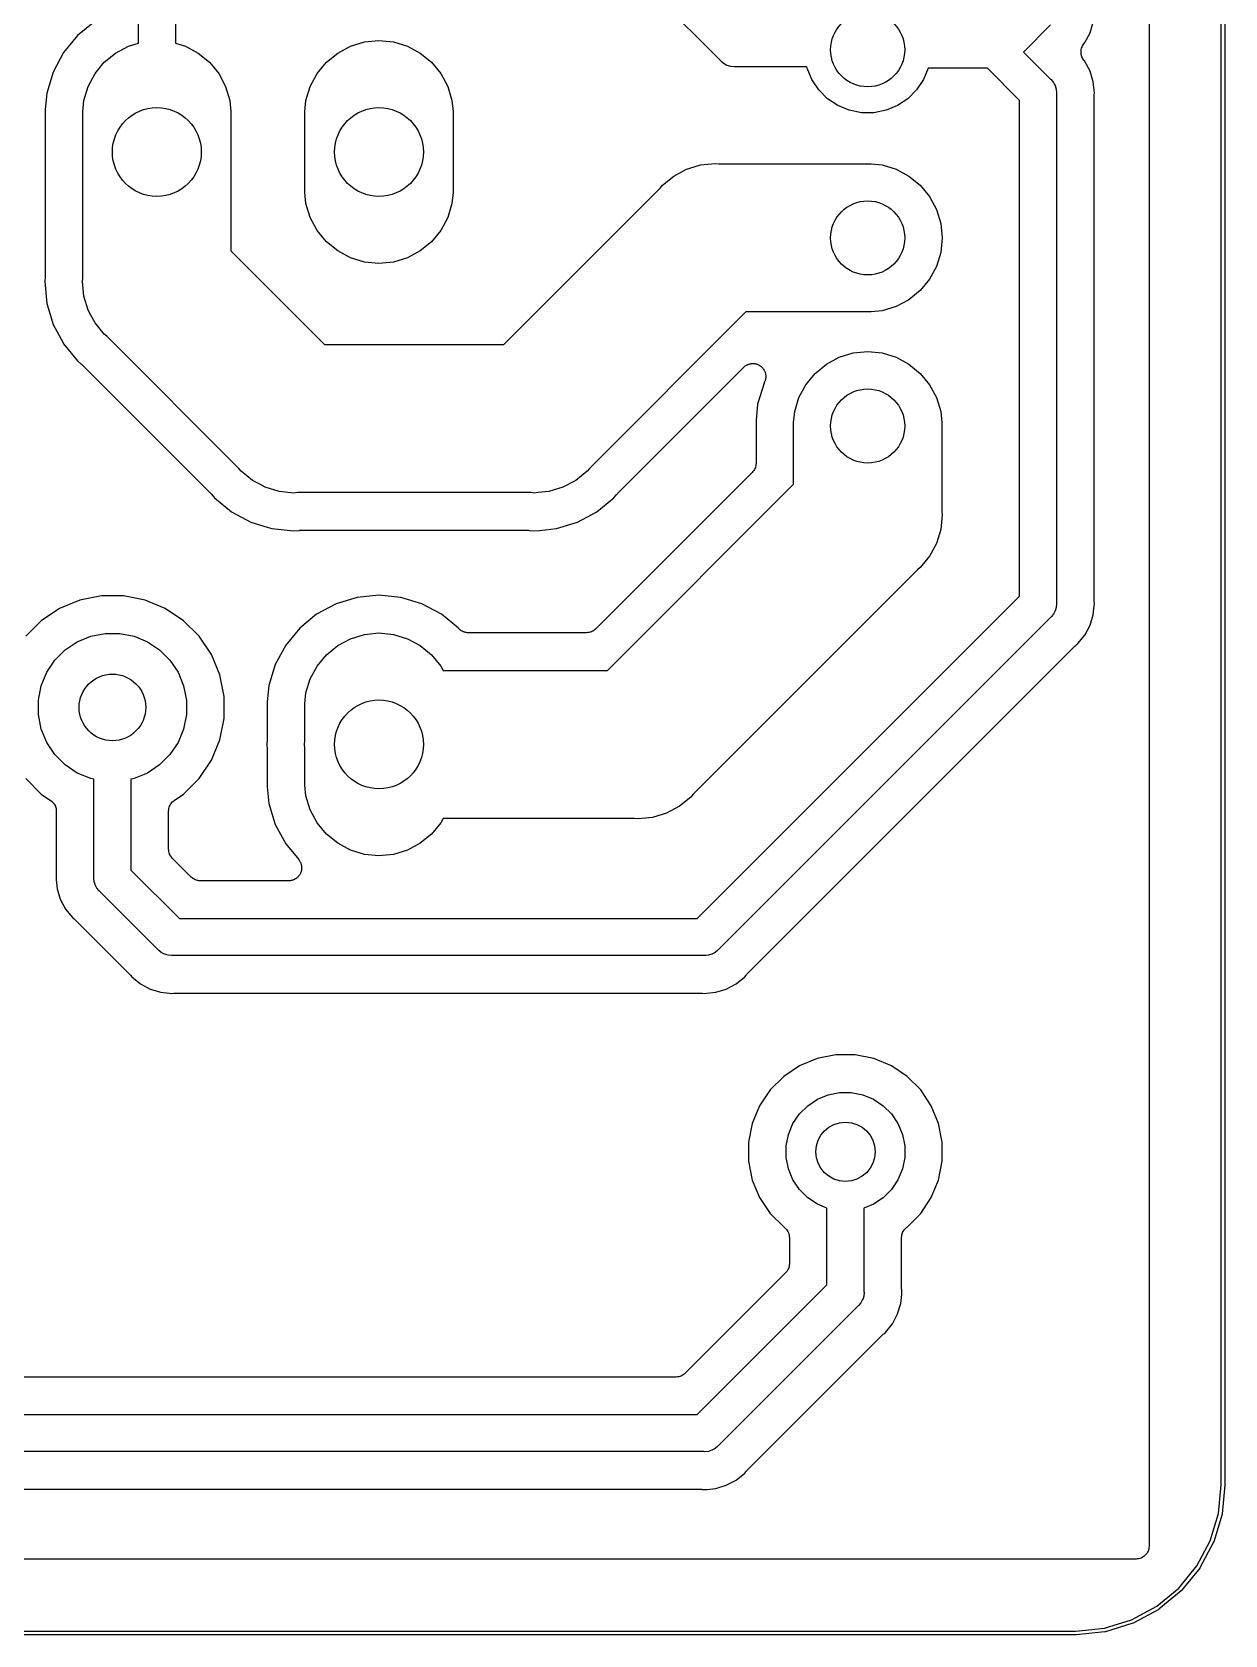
# Model space of a CAD drawing. Extents: x 93 to 144, y -123 to -68.
# Drawn here: x 127.91 to 144.03, y -123.03 to -101.38 of the extents above; entities that cross this region are included whole.
import ezdxf

# ---------------------------------------------------------------- set-up
doc = ezdxf.new("R2010")
doc.units = 0
doc.layers.add('BLACK', color=7, linetype='CONTINUOUS')

msp = doc.modelspace()

# ---------------------------------------------------------------- linework, layer by layer
at = {"layer": 'BLACK', "linetype": 'CONTINUOUS'}
for p, q in [((143, -69.175), (143, -121.825)), ((143.975, -120.999), (143.975, -70.0001)), ((144.025, -69.9988), (144.025, -121.001)), ((137.215, -101.768), (134.432, -98.9855)), ((129.35, -101.531), (129.35, -100.362)), ((129.85, -100.454), (129.85, -101.531)), ((128.761, -101.238), (128.529, -101.429)), ((141.668, -101.285), (141.304, -101.65)), ((142.204, -101.391), (142.247, -101.249)), ((128.529, -101.429), (128.34, -101.658)), ((132.404, -101.514), (132.6, -101.495)), ((132.6, -101.495), (132.796, -101.514)), ((142.133, -101.523), (142.204, -101.391)), ((128.34, -101.658), (128.2, -101.92)), ((128.889, -101.789), (129.042, -101.665)), ((129.042, -101.665), (129.215, -101.572)), ((129.215, -101.572), (129.35, -101.531)), ((129.85, -101.531), (129.985, -101.572)), ((129.985, -101.572), (130.158, -101.665)), ((130.158, -101.665), (130.311, -101.789)), ((131.889, -101.789), (132.042, -101.665)), ((132.042, -101.665), (132.215, -101.572)), ((132.215, -101.572), (132.404, -101.514)), ((132.796, -101.514), (132.985, -101.572)), ((132.985, -101.572), (133.158, -101.665)), ((133.158, -101.665), (133.311, -101.789)), ((141.304, -101.65), (141.668, -102.015)), ((142.081, -101.649), (142.081, -101.632)), ((142.081, -101.632), (142.082, -101.632)), ((142.081, -101.665), (142.081, -101.649)), ((142.081, -101.666), (142.081, -101.665)), ((142.081, -101.667), (142.081, -101.666)), ((142.085, -101.683), (142.081, -101.667)), ((142.082, -101.631), (142.085, -101.615)), ((142.082, -101.632), (142.082, -101.631)), ((142.085, -101.615), (142.088, -101.599)), ((142.088, -101.699), (142.085, -101.683)), ((142.088, -101.599), (142.088, -101.598)), ((142.088, -101.598), (142.089, -101.598)), ((142.088, -101.7), (142.088, -101.699)), ((142.088, -101.699), (142.088, -101.699)), ((142.094, -101.715), (142.088, -101.7)), ((142.089, -101.598), (142.095, -101.583)), ((142.1, -101.73), (142.094, -101.715)), ((142.095, -101.583), (142.101, -101.567)), ((142.101, -101.567), (142.102, -101.567)), ((142.102, -101.566), (142.111, -101.553)), ((142.102, -101.567), (142.102, -101.566)), ((142.111, -101.553), (142.12, -101.539)), ((142.12, -101.539), (142.133, -101.523)), ((128.2, -101.92), (128.114, -102.204)), ((128.672, -102.115), (128.765, -101.942)), ((128.765, -101.942), (128.889, -101.789)), ((130.311, -101.789), (130.435, -101.942)), ((130.435, -101.942), (130.528, -102.115)), ((131.672, -102.115), (131.765, -101.942)), ((131.765, -101.942), (131.889, -101.789)), ((133.311, -101.789), (133.435, -101.942)), ((133.435, -101.942), (133.528, -102.115)), ((137.222, -101.778), (137.215, -101.768)), ((137.26, -101.809), (137.222, -101.778)), ((137.3, -101.83), (137.26, -101.809)), ((137.304, -101.832), (137.3, -101.83)), ((137.351, -101.846), (137.304, -101.832)), ((137.4, -101.851), (137.351, -101.846)), ((137.412, -101.85), (137.4, -101.851)), ((138.379, -101.85), (137.412, -101.85)), ((138.383, -101.868), (138.379, -101.85)), ((138.447, -102.023), (138.383, -101.868)), ((140.016, -101.87), (139.953, -102.023)), ((140.816, -101.87), (140.016, -101.87)), ((141.25, -102.304), (140.816, -101.87)), ((142.101, -101.731), (142.1, -101.73)), ((142.101, -101.732), (142.101, -101.731)), ((142.11, -101.745), (142.101, -101.732)), ((142.119, -101.759), (142.11, -101.745)), ((142.12, -101.76), (142.119, -101.759)), ((142.12, -101.761), (142.12, -101.76)), ((142.12, -101.76), (142.12, -101.76)), ((142.12, -101.76), (142.12, -101.76)), ((142.131, -101.773), (142.12, -101.761)), ((142.131, -101.774), (142.131, -101.773)), ((142.133, -101.777), (142.131, -101.774)), ((142.204, -101.909), (142.133, -101.777)), ((142.247, -102.051), (142.204, -101.909)), ((128.614, -102.304), (128.672, -102.115)), ((130.528, -102.115), (130.586, -102.304)), ((131.614, -102.304), (131.672, -102.115)), ((133.528, -102.115), (133.586, -102.304)), ((138.54, -102.162), (138.447, -102.023)), ((138.658, -102.28), (138.54, -102.162)), ((139.86, -102.162), (139.742, -102.28)), ((139.953, -102.023), (139.86, -102.162)), ((141.668, -102.015), (141.678, -102.022)), ((141.678, -102.022), (141.709, -102.06)), ((141.709, -102.06), (141.723, -102.087)), ((141.723, -102.087), (141.732, -102.104)), ((141.732, -102.104), (141.746, -102.151)), ((141.746, -102.151), (141.751, -102.2)), ((142.258, -102.165), (142.247, -102.051)), ((128.114, -102.204), (128.092, -102.426)), ((128.6, -102.451), (128.614, -102.304)), ((130.586, -102.304), (130.6, -102.451)), ((131.6, -102.451), (131.614, -102.304)), ((133.586, -102.304), (133.6, -102.451)), ((138.797, -102.373), (138.658, -102.28)), ((138.952, -102.437), (138.797, -102.373)), ((139.603, -102.373), (139.448, -102.437)), ((139.742, -102.28), (139.603, -102.373)), ((141.25, -108.996), (141.25, -102.304)), ((141.751, -102.2), (141.75, -102.212)), ((141.75, -102.212), (141.75, -109.088)), ((142.262, -102.2), (142.258, -102.165)), ((142.258, -102.243), (142.259, -102.236)), ((142.258, -102.246), (142.258, -102.243)), ((142.258, -109.054), (142.258, -102.246)), ((142.259, -102.229), (142.262, -102.2)), ((142.259, -102.236), (142.259, -102.229)), ((128.092, -102.426), (128.092, -104.667)), ((128.6, -102.951), (128.6, -102.451)), ((130.6, -102.451), (130.6, -104.336)), ((131.6, -103.549), (131.6, -102.451)), ((133.6, -102.451), (133.6, -103.549)), ((139.116, -102.47), (138.952, -102.437)), ((139.284, -102.47), (139.116, -102.47)), ((139.448, -102.437), (139.284, -102.47)), ((128.6, -104.701), (128.6, -102.951)), ((128.6, -102.951), (128.6, -102.951)), ((136.582, -103.325), (136.755, -103.232)), ((136.755, -103.232), (136.797, -103.219)), ((136.797, -103.219), (136.944, -103.174)), ((136.944, -103.174), (137.14, -103.155)), ((137.14, -103.155), (137.189, -103.16)), ((137.189, -103.16), (139.249, -103.16)), ((139.249, -103.16), (139.396, -103.174)), ((139.396, -103.174), (139.585, -103.232)), ((139.585, -103.232), (139.758, -103.325)), ((136.398, -103.488), (136.429, -103.449)), ((136.429, -103.449), (136.582, -103.325)), ((139.758, -103.325), (139.911, -103.449)), ((139.911, -103.449), (140.035, -103.602)), ((131.614, -103.696), (131.6, -103.549)), ((133.6, -103.549), (133.586, -103.696)), ((134.286, -105.6), (136.398, -103.488)), ((140.035, -103.602), (140.128, -103.775)), ((131.672, -103.885), (131.614, -103.696)), ((131.765, -104.058), (131.672, -103.885)), ((133.528, -103.885), (133.435, -104.058)), ((133.586, -103.696), (133.528, -103.885)), ((140.128, -103.775), (140.186, -103.964)), ((131.889, -104.211), (131.765, -104.058)), ((133.435, -104.058), (133.311, -104.211)), ((140.186, -103.964), (140.205, -104.16)), ((132.042, -104.335), (131.889, -104.211)), ((133.311, -104.211), (133.158, -104.335)), ((140.205, -104.16), (140.186, -104.356)), ((130.6, -104.336), (131.864, -105.6)), ((132.215, -104.428), (132.042, -104.335)), ((132.404, -104.486), (132.215, -104.428)), ((132.6, -104.505), (132.404, -104.486)), ((132.796, -104.486), (132.6, -104.505)), ((132.985, -104.428), (132.796, -104.486)), ((133.158, -104.335), (132.985, -104.428)), ((140.186, -104.356), (140.128, -104.545)), ((128.091, -104.684), (128.085, -104.75)), ((128.085, -104.75), (128.114, -105.046)), ((128.092, -104.67), (128.091, -104.677)), ((128.091, -104.677), (128.091, -104.684)), ((128.092, -104.667), (128.092, -104.67)), ((128.595, -104.75), (128.6, -104.701)), ((128.614, -104.946), (128.595, -104.75)), ((140.035, -104.718), (139.911, -104.871)), ((140.128, -104.545), (140.035, -104.718)), ((128.672, -105.135), (128.614, -104.946)), ((139.911, -104.871), (139.758, -104.995)), ((128.114, -105.046), (128.2, -105.33)), ((128.708, -105.203), (128.672, -105.135)), ((137.554, -105.16), (135.442, -107.272)), ((139.249, -105.16), (137.554, -105.16)), ((139.396, -105.146), (139.249, -105.16)), ((139.585, -105.088), (139.396, -105.146)), ((139.758, -104.995), (139.585, -105.088)), ((128.2, -105.33), (128.333, -105.578)), ((128.765, -105.308), (128.708, -105.203)), ((128.889, -105.461), (128.765, -105.308)), ((128.333, -105.578), (128.34, -105.592)), ((128.34, -105.592), (128.529, -105.821)), ((128.928, -105.492), (128.889, -105.461)), ((130.708, -107.272), (128.928, -105.492)), ((131.864, -105.6), (134.286, -105.6)), ((128.529, -105.821), (128.579, -105.863)), ((138.642, -105.865), (138.815, -105.772)), ((138.815, -105.772), (139.004, -105.714)), ((139.004, -105.714), (139.2, -105.695)), ((139.2, -105.695), (139.396, -105.714)), ((139.396, -105.714), (139.585, -105.772)), ((139.585, -105.772), (139.758, -105.865)), ((128.579, -105.863), (128.581, -105.865)), ((128.581, -105.865), (128.586, -105.87)), ((128.586, -105.87), (128.592, -105.875)), ((128.592, -105.875), (130.325, -107.608)), ((135.825, -107.608), (137.526, -105.907)), ((137.526, -105.907), (137.527, -105.905)), ((137.527, -105.905), (137.534, -105.9)), ((137.534, -105.9), (137.54, -105.894)), ((137.54, -105.894), (137.547, -105.889)), ((137.547, -105.889), (137.554, -105.884)), ((137.554, -105.884), (137.562, -105.88)), ((137.562, -105.88), (137.569, -105.875)), ((137.569, -105.875), (137.577, -105.872)), ((137.577, -105.872), (137.584, -105.868)), ((137.584, -105.868), (137.593, -105.866)), ((137.593, -105.866), (137.6, -105.863)), ((137.6, -105.863), (137.609, -105.861)), ((137.609, -105.861), (137.617, -105.859)), ((137.617, -105.859), (137.626, -105.858)), ((137.626, -105.858), (137.634, -105.856)), ((137.634, -105.856), (137.643, -105.856)), ((137.643, -105.856), (137.651, -105.856)), ((137.651, -105.856), (137.66, -105.857)), ((137.66, -105.857), (137.668, -105.857)), ((137.668, -105.857), (137.677, -105.858)), ((137.677, -105.858), (137.685, -105.859)), ((137.685, -105.859), (137.693, -105.862)), ((137.693, -105.862), (137.702, -105.864)), ((137.702, -105.864), (137.71, -105.867)), ((137.71, -105.867), (137.718, -105.87)), ((137.718, -105.87), (137.725, -105.874)), ((137.725, -105.874), (137.733, -105.877)), ((137.733, -105.877), (137.74, -105.882)), ((137.74, -105.882), (137.748, -105.886)), ((137.748, -105.886), (137.754, -105.891)), ((137.754, -105.891), (137.761, -105.896)), ((137.761, -105.896), (137.767, -105.902)), ((137.767, -105.902), (137.774, -105.908)), ((137.774, -105.908), (137.779, -105.914)), ((137.779, -105.914), (137.785, -105.92)), ((137.785, -105.92), (137.79, -105.928)), ((137.79, -105.928), (137.796, -105.934)), ((137.796, -105.934), (137.799, -105.942)), ((137.799, -105.942), (137.804, -105.949)), ((137.804, -105.949), (137.807, -105.957)), ((137.807, -105.957), (137.811, -105.965)), ((137.811, -105.965), (137.814, -105.973)), ((137.814, -105.973), (137.817, -105.98)), ((137.817, -105.98), (137.819, -105.989)), ((137.819, -105.989), (137.821, -105.997)), ((137.821, -105.997), (137.822, -106.006)), ((137.822, -106.057), (137.821, -106.065)), ((137.822, -106.006), (137.824, -106.014)), ((137.824, -106.048), (137.822, -106.057)), ((137.824, -106.014), (137.824, -106.023)), ((137.824, -106.023), (137.824, -106.031)), ((137.824, -106.031), (137.824, -106.04)), ((137.824, -106.04), (137.824, -106.048)), ((138.365, -106.142), (138.489, -105.989)), ((138.489, -105.989), (138.642, -105.865)), ((139.758, -105.865), (139.911, -105.989)), ((139.911, -105.989), (140.035, -106.142)), ((137.8, -106.12), (137.714, -106.404)), ((137.804, -106.113), (137.8, -106.12)), ((137.807, -106.105), (137.804, -106.113)), ((137.811, -106.098), (137.807, -106.105)), ((137.814, -106.09), (137.811, -106.098)), ((137.817, -106.082), (137.814, -106.09)), ((137.818, -106.073), (137.817, -106.082)), ((137.821, -106.065), (137.818, -106.073)), ((138.272, -106.315), (138.365, -106.142)), ((140.035, -106.142), (140.128, -106.315)), ((137.714, -106.404), (137.692, -106.626)), ((138.214, -106.504), (138.272, -106.315)), ((140.128, -106.315), (140.186, -106.504)), ((137.692, -106.626), (137.692, -107.203)), ((138.2, -106.651), (138.214, -106.504)), ((138.2, -107.486), (138.2, -106.651)), ((140.186, -106.504), (140.2, -106.651)), ((140.2, -106.651), (140.2, -107.851)), ((130.739, -107.311), (130.708, -107.272)), ((130.892, -107.435), (130.739, -107.311)), ((135.411, -107.311), (135.258, -107.435)), ((135.442, -107.272), (135.411, -107.311)), ((137.641, -107.327), (135.527, -109.441)), ((137.651, -107.314), (137.641, -107.327)), ((137.661, -107.302), (137.651, -107.314)), ((137.662, -107.301), (137.661, -107.302)), ((137.67, -107.286), (137.662, -107.3)), ((137.662, -107.3), (137.662, -107.301)), ((137.678, -107.272), (137.67, -107.286)), ((137.679, -107.27), (137.678, -107.271)), ((137.678, -107.271), (137.678, -107.272)), ((137.683, -107.255), (137.679, -107.27)), ((137.688, -107.239), (137.683, -107.255)), ((137.689, -107.237), (137.688, -107.238)), ((137.688, -107.238), (137.688, -107.239)), ((137.69, -107.221), (137.689, -107.237)), ((137.692, -107.205), (137.69, -107.221)), ((137.692, -107.203), (137.692, -107.203)), ((137.692, -107.203), (137.692, -107.203)), ((137.692, -107.203), (137.692, -107.204)), ((137.692, -107.204), (137.692, -107.205)), ((130.989, -107.487), (130.892, -107.435)), ((131.065, -107.528), (130.989, -107.487)), ((131.254, -107.586), (131.065, -107.528)), ((135.085, -107.528), (134.896, -107.586)), ((135.258, -107.435), (135.085, -107.528)), ((135.686, -110), (138.2, -107.486)), ((130.325, -107.608), (130.327, -107.61)), ((130.327, -107.61), (130.332, -107.615)), ((130.332, -107.615), (130.337, -107.621)), ((130.337, -107.621), (130.379, -107.671)), ((130.379, -107.671), (130.608, -107.86)), ((131.45, -107.605), (131.254, -107.586)), ((131.499, -107.6), (131.45, -107.605)), ((134.651, -107.6), (131.499, -107.6)), ((134.7, -107.605), (134.651, -107.6)), ((134.749, -107.6), (134.7, -107.605)), ((134.896, -107.586), (134.749, -107.6)), ((135.542, -107.86), (135.771, -107.671)), ((135.771, -107.671), (135.813, -107.621)), ((135.813, -107.621), (135.815, -107.619)), ((135.815, -107.619), (135.82, -107.614)), ((135.82, -107.614), (135.825, -107.608)), ((130.608, -107.86), (130.87, -108)), ((130.87, -108), (131.089, -108.066)), ((134.996, -108.086), (135.28, -108)), ((135.28, -108), (135.542, -107.86)), ((140.205, -107.9), (140.186, -108.096)), ((140.2, -107.851), (140.205, -107.9)), ((131.089, -108.066), (131.089, -108.066)), ((131.089, -108.066), (131.154, -108.086)), ((131.154, -108.086), (131.45, -108.115)), ((131.45, -108.115), (131.516, -108.109)), ((131.516, -108.109), (131.518, -108.109)), ((131.518, -108.109), (131.525, -108.109)), ((131.525, -108.109), (131.533, -108.108)), ((131.533, -108.108), (134.617, -108.108)), ((134.617, -108.108), (134.62, -108.108)), ((134.62, -108.108), (134.627, -108.109)), ((134.627, -108.109), (134.634, -108.109)), ((134.634, -108.109), (134.7, -108.115)), ((134.7, -108.115), (134.766, -108.109)), ((134.766, -108.109), (134.996, -108.086)), ((140.15, -108.214), (140.128, -108.285)), ((140.186, -108.096), (140.15, -108.214)), ((140.128, -108.285), (140.035, -108.458)), ((139.872, -108.642), (136.842, -111.672)), ((139.911, -108.611), (139.872, -108.642)), ((140.035, -108.458), (139.911, -108.611)), ((128.56, -109.05), (128.286, -109.164)), ((128.851, -108.992), (128.56, -109.05)), ((129.149, -108.992), (128.851, -108.992)), ((129.44, -109.05), (129.149, -108.992)), ((129.714, -109.164), (129.44, -109.05)), ((132.304, -109.014), (132.02, -109.1)), ((132.6, -108.985), (132.304, -109.014)), ((132.896, -109.014), (132.6, -108.985)), ((133.18, -109.1), (132.896, -109.014)), ((136.896, -113.35), (141.25, -108.996)), ((141.75, -109.088), (141.751, -109.1)), ((142.259, -109.062), (142.258, -109.054)), ((142.259, -109.069), (142.259, -109.062)), ((142.259, -109.071), (142.259, -109.069)), ((142.262, -109.1), (142.259, -109.071)), ((128.286, -109.164), (128.039, -109.329)), ((129.961, -109.329), (129.714, -109.164)), ((131.758, -109.24), (131.529, -109.429)), ((132.02, -109.1), (131.758, -109.24)), ((133.442, -109.24), (133.18, -109.1)), ((133.672, -109.429), (133.442, -109.24)), ((141.668, -109.285), (137.185, -113.768)), ((141.678, -109.278), (141.668, -109.285)), ((141.709, -109.24), (141.678, -109.278)), ((141.732, -109.196), (141.709, -109.24)), ((141.736, -109.183), (141.732, -109.196)), ((141.746, -109.149), (141.736, -109.183)), ((141.751, -109.1), (141.746, -109.149)), ((142.204, -109.391), (142.247, -109.249)), ((142.247, -109.249), (142.259, -109.129)), ((142.259, -109.129), (142.262, -109.1)), ((142.259, -109.129), (142.259, -109.129)), ((128.039, -109.329), (127.829, -109.539)), ((128.708, -109.538), (128.902, -109.5)), ((128.902, -109.5), (129.098, -109.5)), ((129.098, -109.5), (129.292, -109.538)), ((130.171, -109.539), (129.961, -109.329)), ((131.529, -109.429), (131.34, -109.658)), ((132.215, -109.572), (132.404, -109.514)), ((132.404, -109.514), (132.6, -109.495)), ((132.6, -109.495), (132.796, -109.514)), ((132.796, -109.514), (132.985, -109.572)), ((133.676, -109.433), (133.672, -109.429)), ((133.681, -109.439), (133.676, -109.433)), ((133.689, -109.446), (133.681, -109.439)), ((133.695, -109.452), (133.689, -109.446)), ((133.702, -109.456), (133.695, -109.452)), ((133.707, -109.461), (133.702, -109.456)), ((133.716, -109.466), (133.707, -109.461)), ((133.724, -109.471), (133.716, -109.466)), ((133.731, -109.474), (133.724, -109.471)), ((133.737, -109.478), (133.731, -109.474)), ((133.746, -109.481), (133.737, -109.478)), ((133.755, -109.484), (133.746, -109.481)), ((133.763, -109.486), (133.755, -109.484)), ((133.77, -109.488), (133.763, -109.486)), ((133.779, -109.489), (133.77, -109.488)), ((133.789, -109.491), (133.779, -109.489)), ((133.796, -109.491), (133.789, -109.491)), ((133.804, -109.492), (133.796, -109.491)), ((133.806, -109.492), (133.804, -109.492)), ((135.403, -109.492), (133.806, -109.492)), ((135.419, -109.49), (135.403, -109.492)), ((135.435, -109.489), (135.419, -109.49)), ((135.436, -109.489), (135.435, -109.489)), ((135.437, -109.489), (135.436, -109.489)), ((135.452, -109.484), (135.437, -109.489)), ((135.468, -109.479), (135.452, -109.484)), ((135.469, -109.479), (135.468, -109.479)), ((135.47, -109.479), (135.469, -109.479)), ((135.484, -109.471), (135.47, -109.479)), ((135.498, -109.464), (135.484, -109.471)), ((135.499, -109.463), (135.498, -109.464)), ((135.5, -109.463), (135.499, -109.463)), ((135.512, -109.453), (135.5, -109.463)), ((135.525, -109.442), (135.512, -109.453)), ((135.526, -109.441), (135.525, -109.442)), ((135.527, -109.441), (135.526, -109.441)), ((135.526, -109.441), (135.526, -109.441)), ((135.526, -109.441), (135.526, -109.441)), ((142.133, -109.523), (142.204, -109.391)), ((128.223, -109.863), (128.363, -109.723)), ((128.363, -109.723), (128.526, -109.614)), ((128.526, -109.614), (128.708, -109.538)), ((129.292, -109.538), (129.474, -109.614)), ((129.474, -109.614), (129.637, -109.723)), ((129.637, -109.723), (129.777, -109.863)), ((130.336, -109.786), (130.171, -109.539)), ((131.34, -109.658), (131.2, -109.92)), ((131.889, -109.789), (132.042, -109.665)), ((132.042, -109.665), (132.215, -109.572)), ((132.985, -109.572), (133.158, -109.665)), ((133.158, -109.665), (133.311, -109.789)), ((137.568, -114.104), (142.004, -109.668)), ((142.004, -109.668), (142.005, -109.667)), ((142.005, -109.667), (142.011, -109.662)), ((142.011, -109.662), (142.016, -109.657)), ((142.016, -109.657), (142.039, -109.639)), ((142.039, -109.639), (142.133, -109.523)), ((128.114, -110.026), (128.223, -109.863)), ((129.777, -109.863), (129.886, -110.026)), ((130.45, -110.06), (130.336, -109.786)), ((131.2, -109.92), (131.114, -110.204)), ((131.672, -110.115), (131.765, -109.942)), ((131.765, -109.942), (131.889, -109.789)), ((133.311, -109.789), (133.435, -109.942)), ((133.435, -109.942), (133.467, -110)), ((128.038, -110.208), (128.114, -110.026)), ((129.886, -110.026), (129.962, -110.208)), ((130.508, -110.351), (130.45, -110.06)), ((131.614, -110.304), (131.672, -110.115)), ((133.467, -110), (135.686, -110)), ((128, -110.402), (128.038, -110.208)), ((129.962, -110.208), (130, -110.402)), ((130.508, -110.649), (130.508, -110.351)), ((131.114, -110.204), (131.092, -110.426)), ((131.6, -110.451), (131.614, -110.304)), ((128, -110.598), (128, -110.402)), ((128.038, -110.792), (128, -110.598)), ((130, -110.598), (129.962, -110.792)), ((130, -110.402), (130, -110.598)), ((131.092, -110.426), (131.092, -110.917)), ((131.6, -110.951), (131.6, -110.451)), ((128.114, -110.974), (128.038, -110.792)), ((129.962, -110.792), (129.886, -110.974)), ((130.45, -110.94), (130.508, -110.649)), ((128.223, -111.137), (128.114, -110.974)), ((129.886, -110.974), (129.777, -111.137)), ((130.336, -111.214), (130.45, -110.94)), ((131.091, -110.934), (131.085, -111)), ((131.085, -111), (131.091, -111.066)), ((131.092, -110.92), (131.091, -110.927)), ((131.091, -110.927), (131.091, -110.934)), ((131.092, -110.917), (131.092, -110.92)), ((131.595, -111), (131.6, -110.951)), ((131.6, -111.049), (131.595, -111)), ((128.363, -111.277), (128.223, -111.137)), ((129.777, -111.137), (129.637, -111.277)), ((130.171, -111.461), (130.336, -111.214)), ((131.091, -111.066), (131.091, -111.068)), ((131.091, -111.068), (131.091, -111.075)), ((131.091, -111.075), (131.092, -111.083)), ((131.092, -111.083), (131.092, -111.574)), ((131.6, -111.549), (131.6, -111.049)), ((127.829, -111.461), (128.039, -111.671)), ((128.526, -111.386), (128.363, -111.277)), ((128.708, -111.462), (128.526, -111.386)), ((128.75, -111.47), (128.708, -111.462)), ((129.292, -111.462), (129.25, -111.47)), ((129.474, -111.386), (129.292, -111.462)), ((129.637, -111.277), (129.474, -111.386)), ((129.961, -111.671), (130.171, -111.461)), ((128.039, -111.671), (128.164, -111.755)), ((128.75, -112.788), (128.75, -111.47)), ((129.25, -111.47), (129.25, -112.696)), ((129.836, -111.755), (129.961, -111.671)), ((131.092, -111.574), (131.114, -111.796)), ((131.614, -111.696), (131.6, -111.549)), ((136.842, -111.672), (136.811, -111.711)), ((128.164, -111.755), (128.165, -111.756)), ((128.165, -111.756), (128.165, -111.756)), ((128.165, -111.756), (128.165, -111.756)), ((128.165, -111.756), (128.166, -111.757)), ((128.166, -111.757), (128.179, -111.767)), ((128.179, -111.767), (128.191, -111.777)), ((128.191, -111.777), (128.192, -111.778)), ((128.192, -111.778), (128.192, -111.779)), ((128.192, -111.779), (128.202, -111.791)), ((128.202, -111.791), (128.213, -111.804)), ((128.213, -111.804), (128.213, -111.805)), ((128.213, -111.805), (128.214, -111.805)), ((128.214, -111.805), (128.221, -111.82)), ((128.221, -111.82), (128.229, -111.834)), ((128.229, -111.834), (128.229, -111.835)), ((128.229, -111.835), (128.229, -111.836)), ((128.229, -111.836), (128.234, -111.851)), ((128.234, -111.851), (128.239, -111.867)), ((128.239, -111.867), (128.239, -111.868)), ((128.239, -111.868), (128.239, -111.868)), ((128.239, -111.868), (128.24, -111.885)), ((128.24, -111.885), (128.242, -111.901)), ((128.242, -111.901), (128.242, -112.754)), ((129.758, -111.898), (129.76, -111.882)), ((129.758, -111.9), (129.758, -111.898)), ((129.758, -111.901), (129.758, -111.9)), ((129.758, -111.9), (129.758, -111.9)), ((129.758, -111.9), (129.758, -111.9)), ((129.758, -112.414), (129.758, -111.901)), ((129.76, -111.882), (129.761, -111.866)), ((129.761, -111.866), (129.762, -111.865)), ((129.762, -111.864), (129.767, -111.849)), ((129.762, -111.865), (129.762, -111.864)), ((129.767, -111.849), (129.771, -111.833)), ((129.771, -111.833), (129.772, -111.833)), ((129.772, -111.832), (129.78, -111.818)), ((129.772, -111.833), (129.772, -111.832)), ((129.78, -111.818), (129.788, -111.803)), ((129.788, -111.803), (129.789, -111.802)), ((129.788, -111.803), (129.788, -111.803)), ((129.789, -111.802), (129.799, -111.789)), ((129.799, -111.789), (129.809, -111.777)), ((129.809, -111.777), (129.81, -111.776)), ((129.81, -111.776), (129.811, -111.776)), ((129.811, -111.776), (129.823, -111.765)), ((129.823, -111.765), (129.836, -111.755)), ((131.114, -111.796), (131.2, -112.08)), ((131.672, -111.885), (131.614, -111.696)), ((131.765, -112.058), (131.672, -111.885)), ((136.658, -111.835), (136.485, -111.928)), ((136.811, -111.711), (136.658, -111.835)), ((131.2, -112.08), (131.34, -112.342)), ((131.889, -112.211), (131.765, -112.058)), ((133.435, -112.058), (133.311, -112.211)), ((133.467, -112), (133.435, -112.058)), ((136.051, -112), (133.467, -112)), ((136.1, -112.005), (136.051, -112)), ((136.149, -112), (136.1, -112.005)), ((136.296, -111.986), (136.149, -112)), ((136.485, -111.928), (136.296, -111.986)), ((132.042, -112.335), (131.889, -112.211)), ((133.311, -112.211), (133.158, -112.335)), ((129.76, -112.43), (129.758, -112.414)), ((129.761, -112.446), (129.76, -112.43)), ((129.761, -112.447), (129.761, -112.446)), ((129.761, -112.448), (129.761, -112.447)), ((129.766, -112.463), (129.761, -112.448)), ((129.771, -112.479), (129.766, -112.463)), ((129.771, -112.48), (129.771, -112.479)), ((129.771, -112.479), (129.771, -112.479)), ((129.779, -112.494), (129.771, -112.48)), ((129.786, -112.509), (129.779, -112.494)), ((129.787, -112.51), (129.786, -112.509)), ((129.797, -112.523), (129.787, -112.51)), ((129.787, -112.51), (129.787, -112.51)), ((129.808, -112.536), (129.797, -112.523)), ((129.809, -112.537), (129.808, -112.536)), ((130.063, -112.791), (129.809, -112.537)), ((129.809, -112.537), (129.809, -112.537)), ((129.809, -112.537), (129.809, -112.537)), ((129.809, -112.537), (129.809, -112.537)), ((131.34, -112.342), (131.516, -112.556)), ((132.215, -112.428), (132.042, -112.335)), ((132.404, -112.486), (132.215, -112.428)), ((132.6, -112.505), (132.404, -112.486)), ((132.796, -112.486), (132.6, -112.505)), ((132.985, -112.428), (132.796, -112.486)), ((133.158, -112.335), (132.985, -112.428)), ((128.242, -112.757), (128.241, -112.764)), ((128.241, -112.764), (128.241, -112.771)), ((128.242, -112.754), (128.242, -112.757)), ((129.25, -112.696), (129.904, -113.35)), ((131.516, -112.556), (131.517, -112.558)), ((131.517, -112.558), (131.522, -112.565)), ((131.526, -112.765), (131.52, -112.772)), ((131.522, -112.565), (131.527, -112.571)), ((131.53, -112.758), (131.526, -112.765)), ((131.527, -112.571), (131.531, -112.579)), ((131.534, -112.751), (131.53, -112.758)), ((131.531, -112.579), (131.536, -112.587)), ((131.538, -112.743), (131.534, -112.751)), ((131.536, -112.587), (131.539, -112.594)), ((131.542, -112.735), (131.538, -112.743)), ((131.539, -112.594), (131.543, -112.601)), ((131.544, -112.727), (131.542, -112.735)), ((131.543, -112.601), (131.545, -112.61)), ((131.547, -112.719), (131.544, -112.727)), ((131.545, -112.61), (131.549, -112.618)), ((131.549, -112.711), (131.547, -112.719)), ((131.549, -112.618), (131.55, -112.626)), ((131.552, -112.702), (131.549, -112.711)), ((131.55, -112.626), (131.552, -112.634)), ((131.552, -112.634), (131.553, -112.643)), ((131.553, -112.694), (131.552, -112.702)), ((131.553, -112.643), (131.555, -112.652)), ((131.554, -112.686), (131.553, -112.694)), ((131.555, -112.677), (131.554, -112.686)), ((131.555, -112.652), (131.555, -112.66)), ((131.555, -112.66), (131.556, -112.668)), ((131.556, -112.668), (131.555, -112.677)), ((128.241, -112.771), (128.238, -112.8)), ((128.238, -112.8), (128.241, -112.829)), ((128.241, -112.829), (128.241, -112.829)), ((128.241, -112.829), (128.253, -112.949)), ((128.253, -112.949), (128.296, -113.091)), ((128.749, -112.8), (128.75, -112.788)), ((128.754, -112.849), (128.749, -112.8)), ((128.766, -112.89), (128.754, -112.849)), ((128.768, -112.896), (128.766, -112.89)), ((128.791, -112.94), (128.768, -112.896)), ((128.822, -112.978), (128.791, -112.94)), ((128.832, -112.985), (128.822, -112.978)), ((130.075, -112.801), (130.063, -112.791)), ((130.088, -112.811), (130.075, -112.801)), ((130.088, -112.812), (130.088, -112.811)), ((130.089, -112.812), (130.088, -112.812)), ((130.103, -112.82), (130.089, -112.812)), ((130.118, -112.828), (130.103, -112.82)), ((130.119, -112.829), (130.118, -112.828)), ((130.118, -112.828), (130.118, -112.828)), ((130.135, -112.833), (130.119, -112.829)), ((130.15, -112.838), (130.135, -112.833)), ((130.151, -112.838), (130.15, -112.838)), ((130.152, -112.839), (130.151, -112.838)), ((130.168, -112.84), (130.152, -112.839)), ((130.184, -112.842), (130.168, -112.84)), ((130.186, -112.842), (130.184, -112.842)), ((131.381, -112.842), (130.186, -112.842)), ((130.186, -112.842), (130.186, -112.842)), ((130.186, -112.842), (130.186, -112.842)), ((130.186, -112.842), (130.186, -112.842)), ((131.389, -112.841), (131.381, -112.842)), ((131.397, -112.841), (131.389, -112.841)), ((131.406, -112.84), (131.397, -112.841)), ((131.415, -112.839), (131.406, -112.84)), ((131.422, -112.836), (131.415, -112.839)), ((131.43, -112.835), (131.422, -112.836)), ((131.439, -112.831), (131.43, -112.835)), ((131.447, -112.829), (131.439, -112.831)), ((131.454, -112.825), (131.447, -112.829)), ((131.462, -112.822), (131.454, -112.825)), ((131.47, -112.817), (131.462, -112.822)), ((131.477, -112.813), (131.47, -112.817)), ((131.484, -112.808), (131.477, -112.813)), ((131.491, -112.803), (131.484, -112.808)), ((131.497, -112.797), (131.491, -112.803)), ((131.504, -112.791), (131.497, -112.797)), ((131.509, -112.785), (131.504, -112.791)), ((131.515, -112.779), (131.509, -112.785)), ((131.52, -112.772), (131.515, -112.779)), ((128.296, -113.091), (128.367, -113.223)), ((129.615, -113.768), (128.832, -112.985)), ((128.367, -113.223), (128.461, -113.339)), ((128.461, -113.339), (128.484, -113.357)), ((128.484, -113.357), (128.486, -113.358)), ((128.486, -113.358), (128.491, -113.364)), ((128.491, -113.364), (128.496, -113.368)), ((128.496, -113.368), (129.232, -114.104)), ((129.904, -113.35), (136.896, -113.35)), ((129.622, -113.778), (129.615, -113.768)), ((129.66, -113.809), (129.622, -113.778)), ((129.696, -113.828), (129.66, -113.809)), ((129.704, -113.832), (129.696, -113.828)), ((129.751, -113.846), (129.704, -113.832)), ((129.8, -113.851), (129.751, -113.846)), ((129.812, -113.85), (129.8, -113.851)), ((136.988, -113.85), (129.812, -113.85)), ((137, -113.851), (136.988, -113.85)), ((137.019, -113.849), (137, -113.851)), ((137.049, -113.846), (137.019, -113.849)), ((137.096, -113.832), (137.049, -113.846)), ((137.14, -113.809), (137.096, -113.832)), ((137.178, -113.778), (137.14, -113.809)), ((137.185, -113.768), (137.178, -113.778)), ((129.232, -114.104), (129.233, -114.105)), ((129.233, -114.105), (129.238, -114.111)), ((129.238, -114.111), (129.243, -114.116)), ((129.243, -114.116), (129.261, -114.139)), ((129.261, -114.139), (129.377, -114.233)), ((129.377, -114.233), (129.509, -114.304)), ((137.291, -114.304), (137.423, -114.233)), ((137.423, -114.233), (137.539, -114.139)), ((137.539, -114.139), (137.557, -114.116)), ((137.557, -114.116), (137.558, -114.114)), ((137.558, -114.114), (137.564, -114.109)), ((137.564, -114.109), (137.568, -114.104)), ((129.509, -114.304), (129.515, -114.306)), ((129.515, -114.306), (129.515, -114.306)), ((129.515, -114.306), (129.651, -114.347)), ((129.651, -114.347), (129.771, -114.359)), ((129.771, -114.359), (129.771, -114.359)), ((129.771, -114.359), (129.8, -114.362)), ((129.8, -114.362), (129.829, -114.359)), ((129.829, -114.359), (129.831, -114.359)), ((129.831, -114.359), (129.838, -114.359)), ((129.838, -114.359), (129.846, -114.358)), ((129.846, -114.358), (136.954, -114.358)), ((136.954, -114.358), (136.957, -114.358)), ((136.957, -114.358), (136.964, -114.359)), ((136.964, -114.359), (136.971, -114.359)), ((136.971, -114.359), (137, -114.362)), ((137, -114.362), (137.029, -114.359)), ((137.029, -114.359), (137.149, -114.347)), ((137.029, -114.359), (137.029, -114.359)), ((137.149, -114.347), (137.291, -114.304)), ((138.28, -115.341), (138.066, -115.484)), ((138.518, -115.242), (138.28, -115.341)), ((138.771, -115.192), (138.518, -115.242)), ((139.029, -115.192), (138.771, -115.192)), ((139.282, -115.242), (139.029, -115.192)), ((139.52, -115.341), (139.282, -115.242)), ((139.734, -115.484), (139.52, -115.341)), ((138.066, -115.484), (137.884, -115.666)), ((139.916, -115.666), (139.734, -115.484)), ((137.884, -115.666), (137.741, -115.88)), ((138.39, -115.879), (138.521, -115.791)), ((138.521, -115.791), (138.667, -115.731)), ((138.667, -115.731), (138.821, -115.7)), ((138.821, -115.7), (138.979, -115.7)), ((138.979, -115.7), (139.133, -115.731)), ((139.133, -115.731), (139.279, -115.791)), ((139.279, -115.791), (139.41, -115.879)), ((140.059, -115.88), (139.916, -115.666)), ((137.741, -115.88), (137.642, -116.118)), ((138.191, -116.121), (138.279, -115.99)), ((138.279, -115.99), (138.39, -115.879)), ((139.41, -115.879), (139.521, -115.99)), ((139.521, -115.99), (139.609, -116.121)), ((140.158, -116.118), (140.059, -115.88)), ((137.642, -116.118), (137.592, -116.371)), ((138.131, -116.267), (138.191, -116.121)), ((139.609, -116.121), (139.669, -116.267)), ((140.208, -116.371), (140.158, -116.118)), ((137.592, -116.371), (137.592, -116.629)), ((138.1, -116.421), (138.131, -116.267)), ((138.1, -116.579), (138.1, -116.421)), ((139.669, -116.267), (139.7, -116.421)), ((139.7, -116.421), (139.7, -116.579)), ((140.208, -116.629), (140.208, -116.371)), ((137.592, -116.629), (137.642, -116.882)), ((138.131, -116.733), (138.1, -116.579)), ((139.7, -116.579), (139.669, -116.733)), ((140.158, -116.882), (140.208, -116.629)), ((138.191, -116.879), (138.131, -116.733)), ((138.279, -117.01), (138.191, -116.879)), ((139.609, -116.879), (139.521, -117.01)), ((139.669, -116.733), (139.609, -116.879)), ((137.642, -116.882), (137.741, -117.12)), ((138.39, -117.121), (138.279, -117.01)), ((139.521, -117.01), (139.41, -117.121)), ((140.059, -117.12), (140.158, -116.882)), ((137.741, -117.12), (137.884, -117.334)), ((138.521, -117.209), (138.39, -117.121)), ((138.65, -117.262), (138.521, -117.209)), ((138.65, -118.296), (138.65, -117.262)), ((139.279, -117.209), (139.15, -117.262)), ((139.15, -117.262), (139.15, -118.388)), ((139.41, -117.121), (139.279, -117.209)), ((139.916, -117.334), (140.059, -117.12)), ((137.884, -117.334), (138.066, -117.516)), ((138.066, -117.516), (138.079, -117.527)), ((138.079, -117.527), (138.091, -117.537)), ((139.711, -117.535), (139.723, -117.525)), ((139.723, -117.525), (139.732, -117.518)), ((139.732, -117.518), (139.916, -117.334)), ((138.091, -117.537), (138.092, -117.538)), ((138.092, -117.538), (138.092, -117.538)), ((138.092, -117.538), (138.103, -117.551)), ((138.103, -117.551), (138.113, -117.563)), ((138.113, -117.563), (138.113, -117.564)), ((138.113, -117.564), (138.114, -117.565)), ((138.114, -117.565), (138.121, -117.579)), ((138.121, -117.579), (138.129, -117.593)), ((138.129, -117.593), (138.129, -117.594)), ((138.129, -117.594), (138.129, -117.595)), ((138.129, -117.595), (138.134, -117.611)), ((138.134, -117.611), (138.139, -117.626)), ((138.139, -117.626), (138.139, -117.627)), ((138.139, -117.627), (138.139, -117.628)), ((138.139, -117.628), (138.14, -117.644)), ((138.14, -117.644), (138.142, -117.66)), ((138.142, -117.66), (138.142, -118.014)), ((139.658, -117.658), (139.66, -117.642)), ((139.658, -117.659), (139.658, -117.658)), ((139.658, -117.66), (139.658, -117.659)), ((139.658, -117.659), (139.658, -117.659)), ((139.658, -117.659), (139.658, -117.659)), ((139.658, -118.354), (139.658, -117.66)), ((139.66, -117.642), (139.661, -117.625)), ((139.661, -117.625), (139.662, -117.625)), ((139.662, -117.624), (139.667, -117.608)), ((139.662, -117.625), (139.662, -117.624)), ((139.667, -117.608), (139.671, -117.593)), ((139.671, -117.593), (139.672, -117.592)), ((139.672, -117.591), (139.68, -117.577)), ((139.672, -117.592), (139.672, -117.591)), ((139.68, -117.577), (139.688, -117.563)), ((139.688, -117.562), (139.689, -117.561)), ((139.688, -117.563), (139.688, -117.562)), ((139.689, -117.561), (139.699, -117.549)), ((139.699, -117.549), (139.709, -117.536)), ((139.709, -117.536), (139.71, -117.536)), ((139.71, -117.536), (139.711, -117.535)), ((138.091, -118.137), (136.737, -119.491)), ((138.101, -118.125), (138.091, -118.137)), ((138.111, -118.112), (138.101, -118.125)), ((138.112, -118.112), (138.111, -118.112)), ((138.12, -118.097), (138.112, -118.111)), ((138.112, -118.111), (138.112, -118.112)), ((138.128, -118.082), (138.12, -118.097)), ((138.129, -118.081), (138.128, -118.082)), ((138.128, -118.082), (138.128, -118.082)), ((138.133, -118.065), (138.129, -118.081)), ((138.138, -118.05), (138.133, -118.065)), ((138.139, -118.048), (138.138, -118.049)), ((138.138, -118.049), (138.138, -118.05)), ((138.14, -118.032), (138.139, -118.048)), ((138.142, -118.016), (138.14, -118.032)), ((138.142, -118.014), (138.142, -118.014)), ((138.142, -118.014), (138.142, -118.014)), ((138.142, -118.014), (138.142, -118.014)), ((138.142, -118.014), (138.142, -118.016)), ((136.896, -120.05), (138.65, -118.296)), ((139.15, -118.388), (139.151, -118.4)), ((139.659, -118.362), (139.658, -118.354)), ((139.659, -118.369), (139.659, -118.362)), ((139.659, -118.371), (139.659, -118.369)), ((139.662, -118.4), (139.659, -118.371)), ((139.068, -118.585), (137.185, -120.468)), ((139.078, -118.578), (139.068, -118.585)), ((139.109, -118.54), (139.078, -118.578)), ((139.132, -118.496), (139.109, -118.54)), ((139.137, -118.48), (139.132, -118.496)), ((139.146, -118.449), (139.137, -118.48)), ((139.151, -118.4), (139.146, -118.449)), ((139.604, -118.691), (139.647, -118.549)), ((139.647, -118.549), (139.659, -118.429)), ((139.659, -118.429), (139.662, -118.4)), ((139.659, -118.429), (139.659, -118.429)), ((139.439, -118.939), (139.533, -118.823)), ((139.533, -118.823), (139.604, -118.691)), ((137.568, -120.804), (139.404, -118.968)), ((139.404, -118.968), (139.405, -118.967)), ((139.405, -118.967), (139.411, -118.962)), ((139.411, -118.962), (139.416, -118.957)), ((139.416, -118.957), (139.439, -118.939)), ((136.614, -119.542), (119.286, -119.542)), ((136.63, -119.54), (136.614, -119.542)), ((136.646, -119.539), (136.63, -119.54)), ((136.647, -119.539), (136.646, -119.539)), ((136.648, -119.539), (136.647, -119.539)), ((136.663, -119.534), (136.648, -119.539)), ((136.679, -119.529), (136.663, -119.534)), ((136.68, -119.529), (136.679, -119.529)), ((136.679, -119.529), (136.679, -119.529)), ((136.694, -119.521), (136.68, -119.529)), ((136.709, -119.514), (136.694, -119.521)), ((136.71, -119.513), (136.709, -119.514)), ((136.723, -119.503), (136.71, -119.513)), ((136.71, -119.513), (136.71, -119.513)), ((136.736, -119.492), (136.723, -119.503)), ((136.737, -119.491), (136.736, -119.492)), ((136.737, -119.491), (136.737, -119.491)), ((136.737, -119.491), (136.737, -119.491)), ((136.737, -119.491), (136.737, -119.491)), ((119.004, -120.05), (136.896, -120.05)), ((136.988, -120.55), (118.912, -120.55)), ((137, -120.551), (136.988, -120.55)), ((137.049, -120.546), (137, -120.551)), ((137.096, -120.532), (137.049, -120.546)), ((137.14, -120.509), (137.096, -120.532)), ((137.178, -120.478), (137.14, -120.509)), ((137.185, -120.468), (137.178, -120.478)), ((137.291, -121.004), (137.423, -120.933)), ((137.423, -120.933), (137.539, -120.839)), ((137.539, -120.839), (137.557, -120.816)), ((137.557, -120.816), (137.558, -120.814)), ((137.558, -120.814), (137.564, -120.809)), ((137.564, -120.809), (137.568, -120.804)), ((118.946, -121.058), (136.954, -121.058)), ((136.954, -121.058), (136.957, -121.058)), ((136.957, -121.058), (136.964, -121.059)), ((136.964, -121.059), (136.971, -121.059)), ((136.971, -121.059), (137, -121.062)), ((137, -121.062), (137.029, -121.059)), ((137.029, -121.059), (137.149, -121.047)), ((137.029, -121.059), (137.029, -121.059)), ((137.149, -121.047), (137.291, -121.004)), ((143.937, -121.384), (143.975, -120.999)), ((144.025, -121.002), (143.987, -121.391)), ((144.025, -121.001), (144.025, -121.002)), ((144.025, -121.002), (144.025, -121.002)), ((143.826, -121.753), (143.937, -121.384)), ((143.986, -121.396), (143.873, -121.769)), ((143.987, -121.391), (143.986, -121.394)), ((143.986, -121.394), (143.986, -121.396)), ((143.987, -121.391), (143.987, -121.391)), ((142.998, -121.844), (142.996, -121.86)), ((143, -121.827), (142.998, -121.844)), ((143, -121.825), (143, -121.826)), ((143, -121.826), (143, -121.826)), ((143, -121.826), (143, -121.826)), ((143, -121.826), (143, -121.827)), ((143.645, -122.093), (143.826, -121.753)), ((143.871, -121.774), (143.688, -122.119)), ((143.872, -121.772), (143.871, -121.774)), ((143.873, -121.77), (143.872, -121.772)), ((143.873, -121.769), (143.873, -121.77)), ((142.825, -122), (94.175, -122)), ((142.841, -121.998), (142.825, -122)), ((142.858, -121.997), (142.841, -121.998)), ((142.859, -121.997), (142.858, -121.997)), ((142.858, -121.997), (142.858, -121.997)), ((142.875, -121.992), (142.859, -121.997)), ((142.891, -121.987), (142.875, -121.992)), ((142.892, -121.987), (142.891, -121.987)), ((142.891, -121.987), (142.891, -121.987)), ((142.906, -121.979), (142.892, -121.987)), ((142.921, -121.971), (142.906, -121.979)), ((142.922, -121.971), (142.921, -121.971)), ((142.921, -121.971), (142.921, -121.971)), ((142.935, -121.96), (142.922, -121.971)), ((142.947, -121.95), (142.935, -121.96)), ((142.948, -121.95), (142.947, -121.95)), ((142.959, -121.936), (142.948, -121.949)), ((142.948, -121.949), (142.948, -121.95)), ((142.969, -121.924), (142.959, -121.936)), ((142.97, -121.923), (142.969, -121.924)), ((142.978, -121.908), (142.97, -121.923)), ((142.97, -121.923), (142.97, -121.923)), ((142.986, -121.894), (142.978, -121.908)), ((142.991, -121.877), (142.986, -121.893)), ((142.986, -121.893), (142.986, -121.893)), ((142.986, -121.893), (142.986, -121.894)), ((142.996, -121.861), (142.991, -121.877)), ((142.996, -121.86), (142.996, -121.861)), ((142.996, -121.861), (142.996, -121.861)), ((143.401, -122.392), (143.645, -122.093)), ((143.685, -122.123), (143.439, -122.425)), ((143.686, -122.121), (143.685, -122.123)), ((143.688, -122.119), (143.686, -122.121)), ((143.688, -122.119), (143.688, -122.119)), ((143.104, -122.637), (143.401, -122.392)), ((143.435, -122.429), (143.134, -122.677)), ((143.437, -122.427), (143.435, -122.429)), ((143.438, -122.425), (143.437, -122.427)), ((143.439, -122.425), (143.438, -122.425)), ((142.765, -122.821), (143.104, -122.637)), ((143.13, -122.68), (142.787, -122.866)), ((143.132, -122.679), (143.13, -122.68)), ((143.134, -122.678), (143.132, -122.679)), ((143.134, -122.677), (143.134, -122.678)), ((142.013, -122.975), (142.397, -122.935)), ((142.397, -122.935), (142.765, -122.821)), ((142.782, -122.868), (142.41, -122.983)), ((142.784, -122.867), (142.782, -122.868)), ((142.787, -122.866), (142.784, -122.867)), ((142.787, -122.866), (142.787, -122.866)), ((142.001, -123.025), (94.9988, -123.025)), ((95.0012, -122.975), (142, -122.975)), ((142, -122.975), (142.013, -122.975)), ((142.014, -123.025), (142.001, -123.025)), ((142.001, -123.025), (142.001, -123.025)), ((142.015, -123.025), (142.014, -123.025)), ((142.016, -123.025), (142.015, -123.025)), ((142.017, -123.025), (142.016, -123.025)), ((142.405, -122.984), (142.017, -123.025)), ((142.407, -122.984), (142.405, -122.984)), ((142.409, -122.983), (142.407, -122.984)), ((142.41, -122.983), (142.409, -122.983))]:
    msp.add_line(p, q, dxfattribs=at)
at = {"layer": 'BLACK'}
for centre, radius in [((139.2, -101.62), 0.5), ((139.2, -101.62), 0.5), ((129.6, -103), 0.6), ((129.6, -103), 0.6), ((132.6, -103), 0.6), ((132.6, -103), 0.6), ((139.2, -104.16), 0.5), ((139.2, -104.16), 0.5), ((139.2, -106.7), 0.5), ((139.2, -106.7), 0.5), ((129, -110.5), 0.45), ((129, -110.5), 0.45), ((132.6, -111), 0.6), ((132.6, -111), 0.6), ((138.9, -116.5), 0.4), ((138.9, -116.5), 0.4)]:
    msp.add_circle(centre, radius, dxfattribs=at)

doc.saveas('drawing.dxf')
